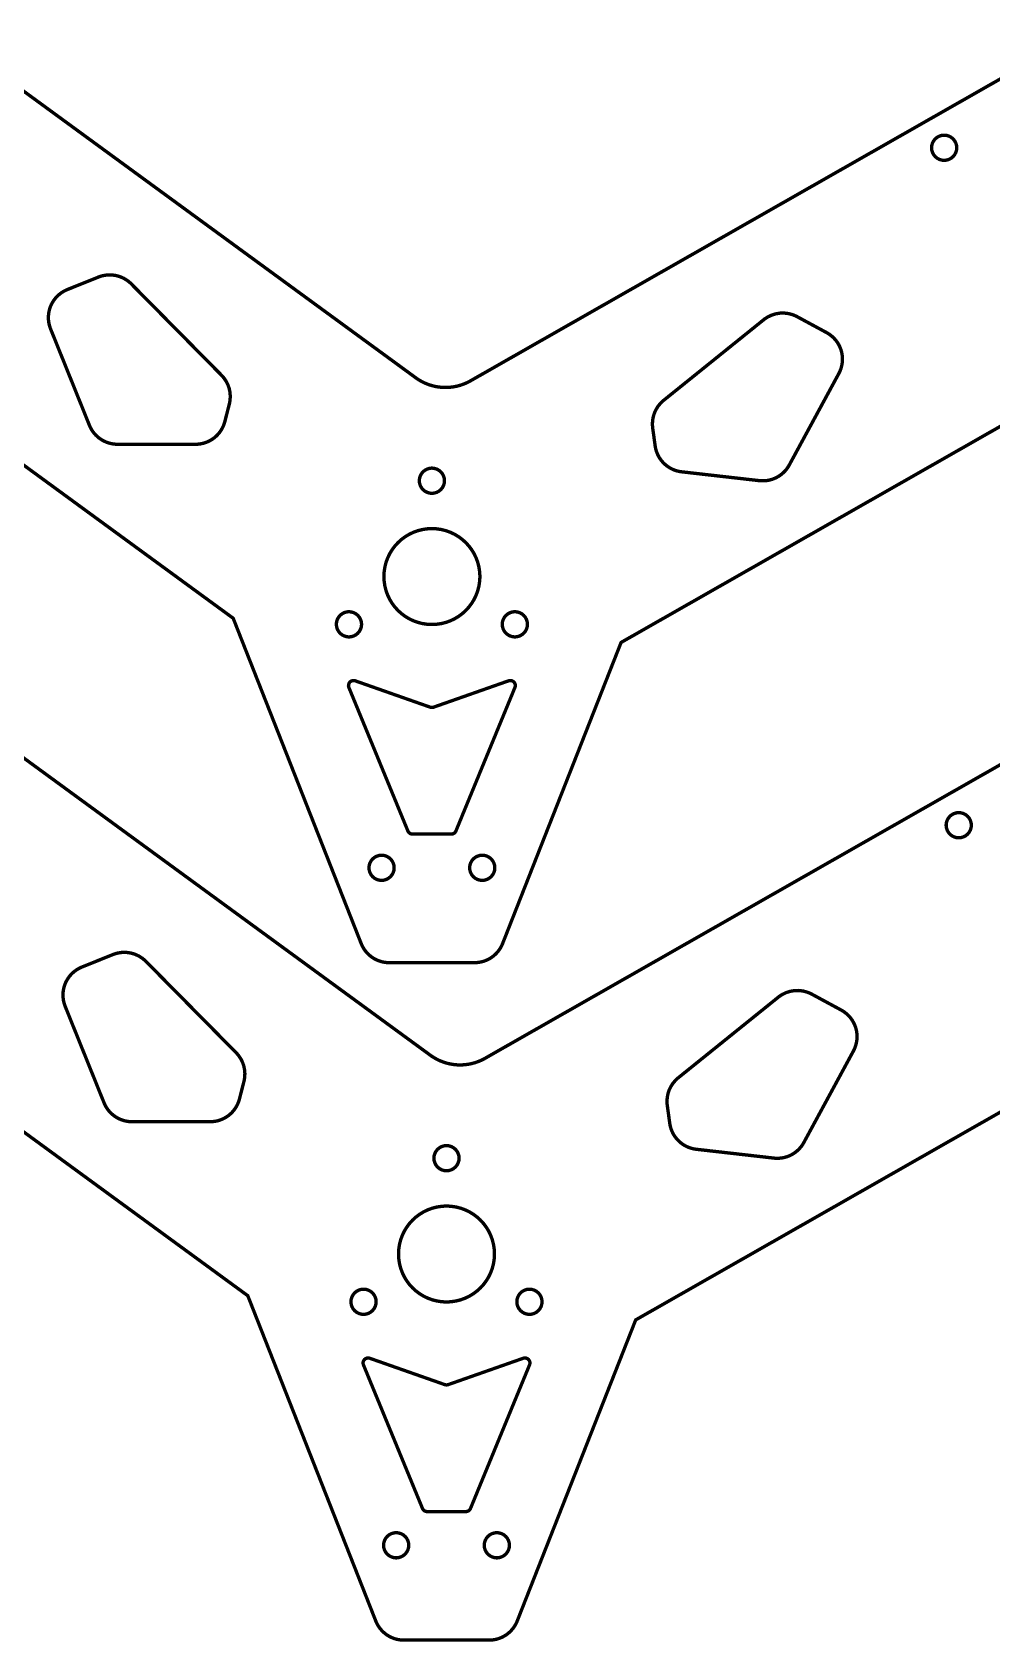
# Model space of a CAD drawing. Extents: x 0 to 533, y 0 to 326.
# Drawn here: x 250.5 to 345.8, y 0 to 160 of the extents above; entities that cross this region are included whole.
import ezdxf

# ---------------------------------------------------------------- set-up
doc = ezdxf.new("R2010")
doc.units = 0
doc.layers.get('0').update_dxf_attribs({"linetype": 'CONTINUOUS'})

msp = doc.modelspace()

# ---------------------------------------------------------------- linework, layer by layer
at = {"color": 0, "const_width": 0.3333}
for points in [[(59.9889, 292.838), (288.561, 125.645), (288.635, 125.591), (288.865, 125.439), (289.181, 125.258), (289.506, 125.101), (289.84, 124.969), (290.181, 124.862), (290.526, 124.779), (290.876, 124.722), (291.231, 124.689), (291.585, 124.681), (291.939, 124.699), (292.293, 124.742), (292.643, 124.81), (292.989, 124.904), (293.331, 125.023), (293.664, 125.167), (293.91, 125.292), (293.99, 125.337), (417.078, 195.521)], [(431.938, 169.46), (308.958, 99.3378), (297.189, 69.4107), (297.168, 69.3572), (297.097, 69.2001), (296.99, 68.9994), (296.869, 68.809), (296.736, 68.6293), (296.59, 68.461), (296.433, 68.3046), (296.265, 68.1604), (296.086, 68.0293), (295.9, 67.9115), (295.704, 67.8078), (295.5, 67.7186), (295.29, 67.6443), (295.074, 67.5857), (294.853, 67.5432), (294.626, 67.5174), (294.454, 67.5085), (294.397, 67.5085), (285.931, 67.5085), (285.872, 67.5085), (285.7, 67.5174), (285.475, 67.5432), (285.253, 67.5857), (285.037, 67.6443), (284.826, 67.7186), (284.624, 67.8078), (284.428, 67.9115), (284.24, 68.0293), (284.063, 68.1604), (283.894, 68.3046), (283.737, 68.461), (283.592, 68.6293), (283.458, 68.809), (283.338, 68.9994), (283.231, 69.2001), (283.16, 69.3572), (283.138, 69.4107), (270.424, 101.743), (42.2772, 268.625)], [(20.291, 255.599), (290.011, 58.3071), (290.085, 58.2529), (290.315, 58.1013), (290.631, 57.9199), (290.956, 57.7631), (291.29, 57.631), (291.631, 57.5236), (291.976, 57.441), (292.326, 57.3835), (292.681, 57.3508), (293.035, 57.3432), (293.389, 57.3608), (293.743, 57.4037), (294.093, 57.4719), (294.439, 57.5654), (294.781, 57.6844), (295.114, 57.829), (295.36, 57.9537), (295.44, 57.9993), (418.528, 128.183)], [(433.388, 102.122), (310.408, 31.9997), (298.639, 2.0725), (298.618, 2.0191), (298.547, 1.8621), (298.44, 1.6614), (298.319, 1.4709), (298.186, 1.2912), (298.04, 1.1229), (297.883, 0.9664), (297.714, 0.8223), (297.536, 0.6911), (297.349, 0.5735), (297.154, 0.4697), (296.95, 0.3805), (296.74, 0.3063), (296.524, 0.2476), (296.303, 0.2051), (296.076, 0.1792), (295.904, 0.1704), (295.847, 0.1704), (287.381, 0.1704), (287.322, 0.1704), (287.15, 0.1792), (286.925, 0.2051), (286.703, 0.2476), (286.487, 0.3063), (286.276, 0.3805), (286.074, 0.4697), (285.878, 0.5735), (285.69, 0.6911), (285.513, 0.8223), (285.344, 0.9664), (285.188, 1.1229), (285.042, 1.2912), (284.908, 1.4709), (284.787, 1.6614), (284.681, 1.8621), (284.61, 2.0191), (284.588, 2.0725), (271.874, 34.4051), (2.5794, 231.385)]]:
    msp.add_lwpolyline(points, dxfattribs=at)
at = {"color": 0}
for points in [[(59.9889, 292.838), (288.561, 125.645), (288.635, 125.591), (288.865, 125.439), (289.181, 125.258), (289.506, 125.101), (289.84, 124.969), (290.181, 124.862), (290.526, 124.779), (290.876, 124.722), (291.231, 124.689), (291.585, 124.681), (291.939, 124.699), (292.293, 124.742), (292.643, 124.81), (292.989, 124.904), (293.331, 125.023), (293.664, 125.167), (293.91, 125.292), (293.99, 125.337), (417.078, 195.521)], [(431.938, 169.46), (308.958, 99.3378), (297.189, 69.4107), (297.168, 69.3572), (297.097, 69.2001), (296.99, 68.9994), (296.869, 68.809), (296.736, 68.6293), (296.59, 68.461), (296.433, 68.3046), (296.265, 68.1604), (296.086, 68.0293), (295.9, 67.9115), (295.704, 67.8078), (295.5, 67.7186), (295.29, 67.6443), (295.074, 67.5857), (294.853, 67.5432), (294.626, 67.5174), (294.454, 67.5085), (294.397, 67.5085), (285.931, 67.5085), (285.872, 67.5085), (285.7, 67.5174), (285.475, 67.5432), (285.253, 67.5857), (285.037, 67.6443), (284.826, 67.7186), (284.624, 67.8078), (284.428, 67.9115), (284.24, 68.0293), (284.063, 68.1604), (283.894, 68.3046), (283.737, 68.461), (283.592, 68.6293), (283.458, 68.809), (283.338, 68.9994), (283.231, 69.2001), (283.16, 69.3572), (283.138, 69.4107), (270.424, 101.743), (42.2772, 268.625)], [(20.291, 255.599), (290.011, 58.3071), (290.085, 58.2529), (290.315, 58.1013), (290.631, 57.9199), (290.956, 57.7631), (291.29, 57.631), (291.631, 57.5236), (291.976, 57.441), (292.326, 57.3835), (292.681, 57.3508), (293.035, 57.3432), (293.389, 57.3608), (293.743, 57.4037), (294.093, 57.4719), (294.439, 57.5654), (294.781, 57.6844), (295.114, 57.829), (295.36, 57.9537), (295.44, 57.9993), (418.528, 128.183)], [(433.388, 102.122), (310.408, 31.9997), (298.639, 2.0725), (298.618, 2.0191), (298.547, 1.8621), (298.44, 1.6614), (298.319, 1.4709), (298.186, 1.2912), (298.04, 1.1229), (297.883, 0.9664), (297.714, 0.8223), (297.536, 0.6911), (297.349, 0.5735), (297.154, 0.4697), (296.95, 0.3805), (296.74, 0.3063), (296.524, 0.2476), (296.303, 0.2051), (296.076, 0.1792), (295.904, 0.1704), (295.847, 0.1704), (287.381, 0.1704), (287.322, 0.1704), (287.15, 0.1792), (286.925, 0.2051), (286.703, 0.2476), (286.487, 0.3063), (286.276, 0.3805), (286.074, 0.4697), (285.878, 0.5735), (285.69, 0.6911), (285.513, 0.8223), (285.344, 0.9664), (285.188, 1.1229), (285.042, 1.2912), (284.908, 1.4709), (284.787, 1.6614), (284.681, 1.8621), (284.61, 2.0191), (284.588, 2.0725), (271.874, 34.4051), (2.5794, 231.385)]]:
    msp.add_lwpolyline(points, dxfattribs=at)
at = {"color": 0, "const_width": 0.3333}
for points in [[(341.049, 147.26), (340.986, 147.26), (340.797, 147.285), (340.563, 147.358), (340.35, 147.474), (340.165, 147.626), (340.013, 147.811), (339.897, 148.024), (339.825, 148.258), (339.799, 148.447), (339.799, 148.51), (339.799, 148.572), (339.825, 148.761), (339.897, 148.996), (340.013, 149.208), (340.165, 149.393), (340.35, 149.546), (340.563, 149.661), (340.797, 149.735), (340.986, 149.76), (341.049, 149.76), (341.112, 149.76), (341.301, 149.735), (341.536, 149.661), (341.749, 149.546), (341.933, 149.393), (342.086, 149.208), (342.201, 148.996), (342.274, 148.761), (342.299, 148.572), (342.299, 148.51), (342.299, 148.447), (342.274, 148.258), (342.201, 148.024), (342.086, 147.811), (341.933, 147.626), (341.749, 147.474), (341.536, 147.358), (341.301, 147.285), (341.112, 147.26), (341.049, 147.26)], [(270.042, 123.042), (270.067, 123.137), (270.114, 123.427), (270.135, 123.813), (270.107, 124.195), (270.031, 124.569), (269.908, 124.931), (269.739, 125.275), (269.526, 125.597), (269.339, 125.823), (269.271, 125.893), (260.297, 134.983), (260.218, 135.063), (259.958, 135.278), (259.588, 135.516), (259.189, 135.694), (258.771, 135.813), (258.34, 135.87), (257.904, 135.865), (257.468, 135.795), (257.144, 135.7), (257.042, 135.658), (253.946, 134.412), (253.876, 134.384), (253.676, 134.288), (253.422, 134.138), (253.185, 133.966), (252.965, 133.771), (252.767, 133.556), (252.59, 133.323), (252.436, 133.071), (252.335, 132.873), (252.306, 132.804), (252.276, 132.736), (252.203, 132.526), (252.129, 132.241), (252.083, 131.951), (252.067, 131.659), (252.078, 131.366), (252.118, 131.076), (252.186, 130.789), (252.256, 130.577), (252.283, 130.508), (256.146, 120.917), (256.167, 120.864), (256.239, 120.709), (256.347, 120.51), (256.468, 120.322), (256.601, 120.144), (256.747, 119.978), (256.904, 119.823), (257.072, 119.681), (257.25, 119.552), (257.436, 119.435), (257.631, 119.333), (257.833, 119.245), (258.042, 119.172), (258.257, 119.114), (258.476, 119.072), (258.701, 119.046), (258.872, 119.038), (258.929, 119.038), (266.689, 119.038), (266.753, 119.038), (266.943, 119.048), (267.193, 119.08), (267.438, 119.132), (267.674, 119.204), (267.901, 119.294), (268.121, 119.402), (268.331, 119.527), (268.529, 119.668), (268.715, 119.825), (268.888, 119.997), (269.047, 120.183), (269.19, 120.382), (269.318, 120.593), (269.429, 120.817), (269.522, 121.051), (269.579, 121.233), (269.596, 121.295), (270.042, 123.042)], [(330.585, 126.067), (330.621, 126.132), (330.714, 126.335), (330.814, 126.612), (330.886, 126.896), (330.931, 127.186), (330.947, 127.478), (330.935, 127.771), (330.893, 128.063), (330.843, 128.28), (330.822, 128.351), (330.801, 128.422), (330.724, 128.631), (330.599, 128.898), (330.449, 129.15), (330.276, 129.386), (330.081, 129.604), (329.864, 129.803), (329.629, 129.98), (329.44, 130.098), (329.375, 130.134), (326.44, 131.722), (326.342, 131.776), (326.031, 131.906), (325.607, 132.025), (325.174, 132.08), (324.739, 132.072), (324.31, 132.001), (323.894, 131.868), (323.497, 131.674), (323.215, 131.49), (323.129, 131.419), (313.185, 123.402), (313.108, 123.341), (312.897, 123.137), (312.649, 122.841), (312.443, 122.518), (312.279, 122.173), (312.161, 121.81), (312.09, 121.433), (312.068, 121.047), (312.083, 120.754), (312.096, 120.657), (312.342, 118.87), (312.351, 118.807), (312.388, 118.619), (312.453, 118.376), (312.537, 118.142), (312.64, 117.917), (312.761, 117.703), (312.899, 117.501), (313.051, 117.311), (313.218, 117.133), (313.399, 116.971), (313.593, 116.823), (313.799, 116.69), (314.015, 116.575), (314.242, 116.477), (314.478, 116.398), (314.724, 116.338), (314.911, 116.306), (314.975, 116.299), (322.685, 115.421), (322.742, 115.415), (322.912, 115.404), (323.139, 115.404), (323.361, 115.421), (323.582, 115.454), (323.797, 115.503), (324.008, 115.568), (324.213, 115.648), (324.411, 115.742), (324.603, 115.851), (324.785, 115.973), (324.958, 116.109), (325.122, 116.258), (325.275, 116.419), (325.417, 116.593), (325.546, 116.778), (325.636, 116.924), (325.662, 116.974), (330.585, 126.067)], [(290.164, 114.163), (290.101, 114.163), (289.911, 114.188), (289.678, 114.261), (289.465, 114.376), (289.279, 114.529), (289.128, 114.714), (289.013, 114.926), (288.939, 115.161), (288.914, 115.35), (288.914, 115.413), (288.914, 115.476), (288.939, 115.665), (289.013, 115.899), (289.128, 116.112), (289.279, 116.297), (289.465, 116.449), (289.678, 116.565), (289.911, 116.637), (290.101, 116.663), (290.164, 116.663), (290.226, 116.663), (290.415, 116.637), (290.65, 116.565), (290.862, 116.449), (291.047, 116.297), (291.2, 116.112), (291.315, 115.899), (291.389, 115.665), (291.414, 115.476), (291.414, 115.413), (291.414, 115.35), (291.389, 115.161), (291.315, 114.926), (291.2, 114.714), (291.047, 114.529), (290.862, 114.376), (290.65, 114.261), (290.415, 114.188), (290.226, 114.163), (290.164, 114.163)], [(290.164, 101.124), (290.042, 101.124), (289.676, 101.148), (289.203, 101.22), (288.747, 101.338), (288.308, 101.498), (287.893, 101.699), (287.5, 101.937), (287.133, 102.212), (286.794, 102.519), (286.487, 102.858), (286.213, 103.224), (285.974, 103.617), (285.774, 104.034), (285.612, 104.472), (285.496, 104.928), (285.424, 105.401), (285.399, 105.767), (285.399, 105.889), (285.399, 106.01), (285.424, 106.376), (285.496, 106.849), (285.612, 107.306), (285.774, 107.743), (285.974, 108.16), (286.213, 108.553), (286.487, 108.92), (286.794, 109.258), (287.133, 109.566), (287.5, 109.84), (287.893, 110.078), (288.308, 110.279), (288.747, 110.439), (289.203, 110.557), (289.676, 110.629), (290.042, 110.654), (290.164, 110.654), (290.286, 110.654), (290.651, 110.629), (291.124, 110.557), (291.581, 110.439), (292.018, 110.279), (292.435, 110.078), (292.828, 109.84), (293.194, 109.566), (293.533, 109.258), (293.84, 108.92), (294.115, 108.553), (294.354, 108.16), (294.554, 107.743), (294.714, 107.306), (294.832, 106.849), (294.904, 106.376), (294.929, 106.01), (294.929, 105.889), (294.929, 105.767), (294.904, 105.401), (294.832, 104.928), (294.714, 104.472), (294.554, 104.034), (294.354, 103.617), (294.115, 103.224), (293.84, 102.858), (293.533, 102.519), (293.194, 102.212), (292.828, 101.937), (292.435, 101.699), (292.018, 101.498), (291.581, 101.338), (291.124, 101.22), (290.651, 101.148), (290.286, 101.124), (290.164, 101.124)], [(281.924, 99.8907), (281.861, 99.8907), (281.672, 99.9161), (281.438, 99.9889), (281.225, 100.104), (281.04, 100.257), (280.888, 100.442), (280.772, 100.654), (280.699, 100.889), (280.674, 101.078), (280.674, 101.141), (280.674, 101.204), (280.699, 101.393), (280.772, 101.627), (280.888, 101.84), (281.04, 102.025), (281.225, 102.177), (281.438, 102.293), (281.672, 102.365), (281.861, 102.391), (281.924, 102.391), (281.986, 102.391), (282.175, 102.365), (282.41, 102.293), (282.622, 102.177), (282.807, 102.025), (282.96, 101.84), (283.075, 101.627), (283.149, 101.393), (283.174, 101.204), (283.174, 101.141), (283.174, 101.078), (283.149, 100.889), (283.075, 100.654), (282.96, 100.442), (282.807, 100.257), (282.622, 100.104), (282.41, 99.9889), (282.175, 99.9161), (281.986, 99.8907), (281.924, 99.8907)], [(298.404, 99.8907), (298.34, 99.8907), (298.151, 99.9161), (297.917, 99.9889), (297.706, 100.104), (297.519, 100.257), (297.367, 100.442), (297.251, 100.654), (297.179, 100.889), (297.154, 101.078), (297.154, 101.141), (297.154, 101.204), (297.179, 101.393), (297.251, 101.627), (297.367, 101.84), (297.519, 102.025), (297.706, 102.177), (297.917, 102.293), (298.151, 102.365), (298.34, 102.391), (298.404, 102.391), (298.467, 102.391), (298.656, 102.365), (298.89, 102.293), (299.103, 102.177), (299.287, 102.025), (299.44, 101.84), (299.556, 101.627), (299.628, 101.393), (299.654, 101.204), (299.654, 101.141), (299.654, 101.078), (299.628, 100.889), (299.556, 100.654), (299.44, 100.442), (299.287, 100.257), (299.103, 100.104), (298.89, 99.9889), (298.656, 99.9161), (298.467, 99.8907), (298.404, 99.8907)], [(298.412, 94.8633), (298.426, 94.8965), (298.447, 95.0038), (298.442, 95.1453), (298.396, 95.2796), (298.338, 95.3718), (298.313, 95.3978), (298.287, 95.4237), (298.199, 95.4871), (298.068, 95.5396), (297.926, 95.5529), (297.818, 95.5371), (297.785, 95.5251), (290.329, 92.9037), (290.303, 92.8943), (290.164, 92.8754), (290.025, 92.8943), (289.997, 92.9037), (282.543, 95.5251), (282.51, 95.5371), (282.401, 95.5529), (282.26, 95.5396), (282.128, 95.4871), (282.039, 95.4236), (282.015, 95.3978), (281.99, 95.3718), (281.932, 95.2796), (281.886, 95.1453), (281.879, 95.0038), (281.901, 94.8965), (281.915, 94.8633), (287.781, 80.5943), (287.794, 80.5604), (287.856, 80.4668), (287.964, 80.369), (288.096, 80.3065), (288.206, 80.2844), (288.242, 80.2844), (292.085, 80.2844), (292.122, 80.2844), (292.232, 80.3065), (292.364, 80.369), (292.471, 80.4668), (292.533, 80.5604), (292.547, 80.5943), (298.412, 94.8633)], [(342.499, 79.9217), (342.436, 79.9217), (342.247, 79.9471), (342.013, 80.0199), (341.8, 80.1351), (341.615, 80.2878), (341.463, 80.4728), (341.347, 80.685), (341.275, 80.9197), (341.249, 81.1086), (341.249, 81.1717), (341.249, 81.2346), (341.275, 81.4236), (341.347, 81.6582), (341.463, 81.8706), (341.615, 82.0556), (341.8, 82.2082), (342.013, 82.3235), (342.247, 82.3962), (342.436, 82.4217), (342.499, 82.4217), (342.563, 82.4217), (342.751, 82.3962), (342.986, 82.3235), (343.199, 82.2082), (343.383, 82.0556), (343.536, 81.8706), (343.651, 81.6582), (343.724, 81.4236), (343.749, 81.2346), (343.749, 81.1717), (343.749, 81.1086), (343.724, 80.9197), (343.651, 80.685), (343.536, 80.4728), (343.383, 80.2878), (343.199, 80.1351), (342.986, 80.0199), (342.751, 79.9471), (342.563, 79.9217), (342.499, 79.9217)], [(285.164, 75.6885), (285.101, 75.6885), (284.911, 75.714), (284.678, 75.7868), (284.465, 75.9021), (284.279, 76.0547), (284.128, 76.2397), (284.013, 76.4521), (283.939, 76.6867), (283.914, 76.8757), (283.914, 76.9386), (283.914, 77.0015), (283.939, 77.1906), (284.013, 77.4251), (284.128, 77.6375), (284.279, 77.8225), (284.465, 77.9751), (284.678, 78.0904), (284.911, 78.1632), (285.101, 78.1886), (285.164, 78.1886), (285.226, 78.1886), (285.415, 78.1632), (285.65, 78.0904), (285.862, 77.9751), (286.047, 77.8225), (286.2, 77.6375), (286.315, 77.4251), (286.389, 77.1906), (286.414, 77.0015), (286.414, 76.9386), (286.414, 76.8757), (286.389, 76.6867), (286.315, 76.4521), (286.2, 76.2397), (286.047, 76.0547), (285.862, 75.9021), (285.65, 75.7868), (285.415, 75.714), (285.226, 75.6885), (285.164, 75.6885)], [(295.164, 75.6885), (295.101, 75.6885), (294.911, 75.714), (294.678, 75.7868), (294.465, 75.9021), (294.279, 76.0547), (294.128, 76.2397), (294.013, 76.4521), (293.939, 76.6867), (293.914, 76.8757), (293.914, 76.9386), (293.914, 77.0015), (293.939, 77.1906), (294.013, 77.4251), (294.128, 77.6375), (294.279, 77.8225), (294.465, 77.9751), (294.678, 78.0904), (294.911, 78.1632), (295.101, 78.1886), (295.164, 78.1886), (295.226, 78.1886), (295.415, 78.1632), (295.65, 78.0904), (295.862, 77.9751), (296.047, 77.8225), (296.2, 77.6375), (296.315, 77.4251), (296.389, 77.1906), (296.414, 77.0015), (296.414, 76.9386), (296.414, 76.8757), (296.389, 76.6867), (296.315, 76.4521), (296.2, 76.2397), (296.047, 76.0547), (295.862, 75.9021), (295.65, 75.7868), (295.415, 75.714), (295.226, 75.6885), (295.164, 75.6885)], [(271.492, 55.7042), (271.517, 55.7988), (271.564, 56.0887), (271.585, 56.4744), (271.557, 56.8567), (271.481, 57.2308), (271.358, 57.5924), (271.189, 57.9365), (270.976, 58.2589), (270.789, 58.4851), (270.721, 58.5546), (261.747, 67.6451), (261.668, 67.7247), (261.408, 67.9399), (261.037, 68.1774), (260.639, 68.3562), (260.221, 68.475), (259.79, 68.5322), (259.354, 68.5265), (258.918, 68.4564), (258.594, 68.3621), (258.492, 68.3204), (255.396, 67.0738), (255.326, 67.0461), (255.126, 66.9494), (254.872, 66.8001), (254.635, 66.6275), (254.415, 66.4331), (254.217, 66.2182), (254.04, 65.9844), (253.886, 65.7333), (253.785, 65.5344), (253.756, 65.4662), (253.726, 65.3981), (253.653, 65.1878), (253.579, 64.9025), (253.533, 64.6128), (253.517, 64.3206), (253.528, 64.0281), (253.568, 63.7375), (253.636, 63.4508), (253.706, 63.239), (253.733, 63.1703), (257.596, 53.5789), (257.617, 53.526), (257.689, 53.3706), (257.796, 53.1721), (257.918, 52.9838), (258.051, 52.8061), (258.197, 52.6397), (258.354, 52.4851), (258.522, 52.3429), (258.7, 52.2133), (258.886, 52.0971), (259.081, 51.9947), (259.283, 51.9067), (259.492, 51.8335), (259.707, 51.7757), (259.926, 51.7336), (260.151, 51.7082), (260.322, 51.6994), (260.379, 51.6994), (268.139, 51.6994), (268.203, 51.6994), (268.393, 51.7103), (268.643, 51.7421), (268.888, 51.794), (269.124, 51.8654), (269.351, 51.9556), (269.571, 52.0635), (269.781, 52.1886), (269.979, 52.3301), (270.165, 52.4871), (270.338, 52.6589), (270.497, 52.8447), (270.64, 53.0437), (270.768, 53.2553), (270.879, 53.4785), (270.972, 53.7125), (271.029, 53.895), (271.046, 53.9567), (271.492, 55.7042)], [(332.035, 58.729), (332.071, 58.7943), (332.162, 58.9968), (332.264, 59.2739), (332.336, 59.5581), (332.381, 59.8474), (332.397, 60.1396), (332.383, 60.4328), (332.343, 60.7246), (332.293, 60.9419), (332.272, 61.0129), (332.251, 61.084), (332.174, 61.2929), (332.049, 61.5599), (331.899, 61.8122), (331.725, 62.0482), (331.531, 62.2661), (331.314, 62.4644), (331.079, 62.6414), (330.89, 62.7601), (330.825, 62.7954), (327.89, 64.3842), (327.792, 64.4374), (327.481, 64.5676), (327.056, 64.6865), (326.624, 64.7417), (326.189, 64.7335), (325.76, 64.6626), (325.344, 64.53), (324.947, 64.336), (324.665, 64.1515), (324.579, 64.0814), (314.635, 56.0638), (314.558, 56.0025), (314.347, 55.7989), (314.099, 55.5028), (313.893, 55.1799), (313.729, 54.8346), (313.611, 54.4714), (313.54, 54.0947), (313.518, 53.7092), (313.533, 53.4156), (313.546, 53.3189), (313.792, 51.5321), (313.801, 51.469), (313.838, 51.2813), (313.903, 51.0382), (313.987, 50.8039), (314.09, 50.5793), (314.211, 50.3653), (314.349, 50.1626), (314.501, 49.9724), (314.668, 49.7954), (314.849, 49.6324), (315.043, 49.4844), (315.249, 49.3524), (315.465, 49.2369), (315.692, 49.1392), (315.928, 49.06), (316.172, 49.0003), (316.361, 48.9679), (316.425, 48.9607), (324.135, 48.0833), (324.192, 48.0769), (324.362, 48.0661), (324.589, 48.0661), (324.811, 48.0829), (325.032, 48.1161), (325.247, 48.1653), (325.458, 48.2299), (325.662, 48.3096), (325.861, 48.404), (326.053, 48.5126), (326.235, 48.6351), (326.408, 48.7708), (326.572, 48.9197), (326.725, 49.081), (326.867, 49.2544), (326.996, 49.4396), (327.086, 49.5858), (327.112, 49.636), (332.035, 58.729)], [(291.614, 46.8247), (291.55, 46.8247), (291.361, 46.8501), (291.126, 46.9229), (290.915, 47.0382), (290.729, 47.1908), (290.578, 47.3758), (290.463, 47.5882), (290.389, 47.8228), (290.364, 48.0117), (290.364, 48.0747), (290.364, 48.1376), (290.389, 48.3267), (290.463, 48.5612), (290.578, 48.7736), (290.729, 48.9586), (290.915, 49.1113), (291.126, 49.2264), (291.361, 49.2993), (291.55, 49.3247), (291.614, 49.3247), (291.676, 49.3247), (291.865, 49.2993), (292.1, 49.2264), (292.313, 49.1113), (292.497, 48.9586), (292.65, 48.7736), (292.765, 48.5612), (292.839, 48.3267), (292.864, 48.1376), (292.864, 48.0747), (292.864, 48.0117), (292.839, 47.8228), (292.765, 47.5882), (292.65, 47.3758), (292.497, 47.1908), (292.313, 47.0382), (292.1, 46.9229), (291.865, 46.8501), (291.676, 46.8247), (291.614, 46.8247)], [(291.614, 33.7854), (291.492, 33.7854), (291.126, 33.8101), (290.653, 33.8824), (290.197, 33.9997), (289.758, 34.16), (289.342, 34.3606), (288.95, 34.5993), (288.582, 34.8736), (288.244, 35.1811), (287.936, 35.5196), (287.662, 35.8864), (287.424, 36.2792), (287.224, 36.6957), (287.063, 37.1335), (286.946, 37.5901), (286.874, 38.0633), (286.849, 38.4288), (286.849, 38.5504), (286.849, 38.6724), (286.874, 39.0376), (286.946, 39.5108), (287.063, 39.9675), (287.224, 40.4053), (287.424, 40.8218), (287.662, 41.2147), (287.936, 41.5815), (288.244, 41.9199), (288.582, 42.2275), (288.95, 42.5018), (289.342, 42.7404), (289.758, 42.9411), (290.197, 43.1013), (290.653, 43.2188), (291.126, 43.291), (291.492, 43.3154), (291.614, 43.3154), (291.735, 43.3154), (292.101, 43.291), (292.574, 43.2188), (293.031, 43.1013), (293.468, 42.9411), (293.885, 42.7404), (294.278, 42.5018), (294.644, 42.2275), (294.983, 41.9199), (295.29, 41.5815), (295.565, 41.2147), (295.804, 40.8218), (296.004, 40.4053), (296.164, 39.9675), (296.282, 39.5108), (296.354, 39.0376), (296.379, 38.6724), (296.379, 38.5504), (296.379, 38.4288), (296.354, 38.0633), (296.282, 37.5901), (296.164, 37.1335), (296.004, 36.6957), (295.804, 36.2792), (295.565, 35.8864), (295.29, 35.5196), (294.983, 35.1811), (294.644, 34.8736), (294.278, 34.5993), (293.885, 34.3606), (293.468, 34.16), (293.031, 33.9997), (292.574, 33.8824), (292.101, 33.8101), (291.735, 33.7854), (291.614, 33.7854)], [(283.374, 32.5526), (283.311, 32.5526), (283.122, 32.5781), (282.888, 32.6508), (282.675, 32.7661), (282.49, 32.9187), (282.338, 33.1036), (282.222, 33.316), (282.149, 33.5507), (282.124, 33.7396), (282.124, 33.8026), (282.124, 33.8656), (282.149, 34.0546), (282.222, 34.2892), (282.338, 34.5015), (282.49, 34.6865), (282.675, 34.8392), (282.888, 34.9543), (283.122, 35.0272), (283.311, 35.0526), (283.374, 35.0526), (283.436, 35.0526), (283.625, 35.0272), (283.86, 34.9543), (284.072, 34.8392), (284.257, 34.6865), (284.41, 34.5015), (284.525, 34.2892), (284.599, 34.0546), (284.624, 33.8656), (284.624, 33.8026), (284.624, 33.7396), (284.599, 33.5507), (284.525, 33.316), (284.41, 33.1036), (284.257, 32.9187), (284.072, 32.7661), (283.86, 32.6508), (283.625, 32.5781), (283.436, 32.5526), (283.374, 32.5526)], [(299.854, 32.5526), (299.79, 32.5526), (299.601, 32.5781), (299.367, 32.6508), (299.154, 32.7661), (298.969, 32.9187), (298.817, 33.1036), (298.701, 33.316), (298.629, 33.5507), (298.604, 33.7396), (298.604, 33.8026), (298.604, 33.8656), (298.629, 34.0546), (298.701, 34.2892), (298.817, 34.5015), (298.969, 34.6865), (299.154, 34.8392), (299.367, 34.9543), (299.601, 35.0272), (299.79, 35.0526), (299.854, 35.0526), (299.917, 35.0526), (300.106, 35.0272), (300.34, 34.9543), (300.553, 34.8392), (300.737, 34.6865), (300.89, 34.5015), (301.006, 34.2892), (301.078, 34.0546), (301.104, 33.8656), (301.104, 33.8026), (301.104, 33.7396), (301.078, 33.5507), (301.006, 33.316), (300.89, 33.1036), (300.737, 32.9187), (300.553, 32.7661), (300.34, 32.6508), (300.106, 32.5781), (299.917, 32.5526), (299.854, 32.5526)], [(299.862, 27.5253), (299.876, 27.5583), (299.897, 27.6656), (299.892, 27.8072), (299.846, 27.9415), (299.787, 28.0338), (299.763, 28.0596), (299.737, 28.0856), (299.649, 28.149), (299.517, 28.2014), (299.376, 28.2147), (299.268, 28.1989), (299.235, 28.1869), (291.779, 25.5656), (291.753, 25.5561), (291.614, 25.5372), (291.475, 25.5561), (291.447, 25.5656), (283.993, 28.1869), (283.96, 28.1989), (283.851, 28.2147), (283.71, 28.2014), (283.578, 28.149), (283.489, 28.0856), (283.465, 28.0596), (283.44, 28.0338), (283.381, 27.9415), (283.336, 27.8072), (283.329, 27.6656), (283.351, 27.5583), (283.365, 27.5253), (289.229, 13.2562), (289.243, 13.2223), (289.306, 13.1288), (289.414, 13.031), (289.546, 12.9684), (289.656, 12.9463), (289.692, 12.9463), (293.535, 12.9463), (293.572, 12.9463), (293.682, 12.9684), (293.814, 13.031), (293.921, 13.1288), (293.983, 13.2223), (293.997, 13.2562), (299.862, 27.5253)], [(286.614, 8.3504), (286.55, 8.3504), (286.361, 8.3759), (286.126, 8.4487), (285.915, 8.5639), (285.729, 8.7166), (285.578, 8.9015), (285.463, 9.1139), (285.389, 9.3485), (285.364, 9.5375), (285.364, 9.6004), (285.364, 9.6634), (285.389, 9.8524), (285.463, 10.087), (285.578, 10.2994), (285.729, 10.4843), (285.915, 10.637), (286.126, 10.7522), (286.361, 10.825), (286.55, 10.8504), (286.614, 10.8504), (286.676, 10.8504), (286.865, 10.825), (287.1, 10.7522), (287.313, 10.637), (287.497, 10.4843), (287.65, 10.2994), (287.765, 10.087), (287.839, 9.8524), (287.864, 9.6634), (287.864, 9.6004), (287.864, 9.5375), (287.839, 9.3485), (287.765, 9.1139), (287.65, 8.9015), (287.497, 8.7166), (287.313, 8.5639), (287.1, 8.4487), (286.865, 8.3759), (286.676, 8.3504), (286.614, 8.3504)], [(296.614, 8.3504), (296.55, 8.3504), (296.361, 8.3759), (296.126, 8.4487), (295.915, 8.5639), (295.729, 8.7166), (295.578, 8.9015), (295.463, 9.1139), (295.389, 9.3485), (295.364, 9.5375), (295.364, 9.6004), (295.364, 9.6634), (295.389, 9.8524), (295.463, 10.087), (295.578, 10.2994), (295.729, 10.4843), (295.915, 10.637), (296.126, 10.7522), (296.361, 10.825), (296.55, 10.8504), (296.614, 10.8504), (296.676, 10.8504), (296.865, 10.825), (297.1, 10.7522), (297.313, 10.637), (297.497, 10.4843), (297.65, 10.2994), (297.765, 10.087), (297.839, 9.8524), (297.864, 9.6634), (297.864, 9.6004), (297.864, 9.5375), (297.839, 9.3485), (297.765, 9.1139), (297.65, 8.9015), (297.497, 8.7166), (297.313, 8.5639), (297.1, 8.4487), (296.865, 8.3759), (296.676, 8.3504), (296.614, 8.3504)]]:
    msp.add_lwpolyline(points, close=True, dxfattribs=at)
at = {"color": 0}
for points in [[(341.049, 147.26), (340.986, 147.26), (340.797, 147.285), (340.563, 147.358), (340.35, 147.474), (340.165, 147.626), (340.013, 147.811), (339.897, 148.024), (339.825, 148.258), (339.799, 148.447), (339.799, 148.51), (339.799, 148.572), (339.825, 148.761), (339.897, 148.996), (340.013, 149.208), (340.165, 149.393), (340.35, 149.546), (340.563, 149.661), (340.797, 149.735), (340.986, 149.76), (341.049, 149.76), (341.112, 149.76), (341.301, 149.735), (341.536, 149.661), (341.749, 149.546), (341.933, 149.393), (342.086, 149.208), (342.201, 148.996), (342.274, 148.761), (342.299, 148.572), (342.299, 148.51), (342.299, 148.447), (342.274, 148.258), (342.201, 148.024), (342.086, 147.811), (341.933, 147.626), (341.749, 147.474), (341.536, 147.358), (341.301, 147.285), (341.112, 147.26), (341.049, 147.26)], [(270.042, 123.042), (270.067, 123.137), (270.114, 123.427), (270.135, 123.813), (270.107, 124.195), (270.031, 124.569), (269.908, 124.931), (269.739, 125.275), (269.526, 125.597), (269.339, 125.823), (269.271, 125.893), (260.297, 134.983), (260.218, 135.063), (259.958, 135.278), (259.588, 135.516), (259.189, 135.694), (258.771, 135.813), (258.34, 135.87), (257.904, 135.865), (257.468, 135.795), (257.144, 135.7), (257.042, 135.658), (253.946, 134.412), (253.876, 134.384), (253.676, 134.288), (253.422, 134.138), (253.185, 133.966), (252.965, 133.771), (252.767, 133.556), (252.59, 133.323), (252.436, 133.071), (252.335, 132.873), (252.306, 132.804), (252.276, 132.736), (252.203, 132.526), (252.129, 132.241), (252.083, 131.951), (252.067, 131.659), (252.078, 131.366), (252.118, 131.076), (252.186, 130.789), (252.256, 130.577), (252.283, 130.508), (256.146, 120.917), (256.167, 120.864), (256.239, 120.709), (256.347, 120.51), (256.468, 120.322), (256.601, 120.144), (256.747, 119.978), (256.904, 119.823), (257.072, 119.681), (257.25, 119.552), (257.436, 119.435), (257.631, 119.333), (257.833, 119.245), (258.042, 119.172), (258.257, 119.114), (258.476, 119.072), (258.701, 119.046), (258.872, 119.038), (258.929, 119.038), (266.689, 119.038), (266.753, 119.038), (266.943, 119.048), (267.193, 119.08), (267.438, 119.132), (267.674, 119.204), (267.901, 119.294), (268.121, 119.402), (268.331, 119.527), (268.529, 119.668), (268.715, 119.825), (268.888, 119.997), (269.047, 120.183), (269.19, 120.382), (269.318, 120.593), (269.429, 120.817), (269.522, 121.051), (269.579, 121.233), (269.596, 121.295), (270.042, 123.042)], [(330.585, 126.067), (330.621, 126.132), (330.714, 126.335), (330.814, 126.612), (330.886, 126.896), (330.931, 127.186), (330.947, 127.478), (330.935, 127.771), (330.893, 128.063), (330.843, 128.28), (330.822, 128.351), (330.801, 128.422), (330.724, 128.631), (330.599, 128.898), (330.449, 129.15), (330.276, 129.386), (330.081, 129.604), (329.864, 129.803), (329.629, 129.98), (329.44, 130.098), (329.375, 130.134), (326.44, 131.722), (326.342, 131.776), (326.031, 131.906), (325.607, 132.025), (325.174, 132.08), (324.739, 132.072), (324.31, 132.001), (323.894, 131.868), (323.497, 131.674), (323.215, 131.49), (323.129, 131.419), (313.185, 123.402), (313.108, 123.341), (312.897, 123.137), (312.649, 122.841), (312.443, 122.518), (312.279, 122.173), (312.161, 121.81), (312.09, 121.433), (312.068, 121.047), (312.083, 120.754), (312.096, 120.657), (312.342, 118.87), (312.351, 118.807), (312.388, 118.619), (312.453, 118.376), (312.537, 118.142), (312.64, 117.917), (312.761, 117.703), (312.899, 117.501), (313.051, 117.311), (313.218, 117.133), (313.399, 116.971), (313.593, 116.823), (313.799, 116.69), (314.015, 116.575), (314.242, 116.477), (314.478, 116.398), (314.724, 116.338), (314.911, 116.306), (314.975, 116.299), (322.685, 115.421), (322.742, 115.415), (322.912, 115.404), (323.139, 115.404), (323.361, 115.421), (323.582, 115.454), (323.797, 115.503), (324.008, 115.568), (324.213, 115.648), (324.411, 115.742), (324.603, 115.851), (324.785, 115.973), (324.958, 116.109), (325.122, 116.258), (325.275, 116.419), (325.417, 116.593), (325.546, 116.778), (325.636, 116.924), (325.662, 116.974), (330.585, 126.067)], [(290.164, 114.163), (290.101, 114.163), (289.911, 114.188), (289.678, 114.261), (289.465, 114.376), (289.279, 114.529), (289.128, 114.714), (289.013, 114.926), (288.939, 115.161), (288.914, 115.35), (288.914, 115.413), (288.914, 115.476), (288.939, 115.665), (289.013, 115.899), (289.128, 116.112), (289.279, 116.297), (289.465, 116.449), (289.678, 116.565), (289.911, 116.637), (290.101, 116.663), (290.164, 116.663), (290.226, 116.663), (290.415, 116.637), (290.65, 116.565), (290.862, 116.449), (291.047, 116.297), (291.2, 116.112), (291.315, 115.899), (291.389, 115.665), (291.414, 115.476), (291.414, 115.413), (291.414, 115.35), (291.389, 115.161), (291.315, 114.926), (291.2, 114.714), (291.047, 114.529), (290.862, 114.376), (290.65, 114.261), (290.415, 114.188), (290.226, 114.163), (290.164, 114.163)], [(290.164, 101.124), (290.042, 101.124), (289.676, 101.148), (289.203, 101.22), (288.747, 101.338), (288.308, 101.498), (287.893, 101.699), (287.5, 101.937), (287.133, 102.212), (286.794, 102.519), (286.487, 102.858), (286.213, 103.224), (285.974, 103.617), (285.774, 104.034), (285.612, 104.472), (285.496, 104.928), (285.424, 105.401), (285.399, 105.767), (285.399, 105.889), (285.399, 106.01), (285.424, 106.376), (285.496, 106.849), (285.612, 107.306), (285.774, 107.743), (285.974, 108.16), (286.213, 108.553), (286.487, 108.92), (286.794, 109.258), (287.133, 109.566), (287.5, 109.84), (287.893, 110.078), (288.308, 110.279), (288.747, 110.439), (289.203, 110.557), (289.676, 110.629), (290.042, 110.654), (290.164, 110.654), (290.286, 110.654), (290.651, 110.629), (291.124, 110.557), (291.581, 110.439), (292.018, 110.279), (292.435, 110.078), (292.828, 109.84), (293.194, 109.566), (293.533, 109.258), (293.84, 108.92), (294.115, 108.553), (294.354, 108.16), (294.554, 107.743), (294.714, 107.306), (294.832, 106.849), (294.904, 106.376), (294.929, 106.01), (294.929, 105.889), (294.929, 105.767), (294.904, 105.401), (294.832, 104.928), (294.714, 104.472), (294.554, 104.034), (294.354, 103.617), (294.115, 103.224), (293.84, 102.858), (293.533, 102.519), (293.194, 102.212), (292.828, 101.937), (292.435, 101.699), (292.018, 101.498), (291.581, 101.338), (291.124, 101.22), (290.651, 101.148), (290.286, 101.124), (290.164, 101.124)], [(281.924, 99.8907), (281.861, 99.8907), (281.672, 99.9161), (281.438, 99.9889), (281.225, 100.104), (281.04, 100.257), (280.888, 100.442), (280.772, 100.654), (280.699, 100.889), (280.674, 101.078), (280.674, 101.141), (280.674, 101.204), (280.699, 101.393), (280.772, 101.627), (280.888, 101.84), (281.04, 102.025), (281.225, 102.177), (281.438, 102.293), (281.672, 102.365), (281.861, 102.391), (281.924, 102.391), (281.986, 102.391), (282.175, 102.365), (282.41, 102.293), (282.622, 102.177), (282.807, 102.025), (282.96, 101.84), (283.075, 101.627), (283.149, 101.393), (283.174, 101.204), (283.174, 101.141), (283.174, 101.078), (283.149, 100.889), (283.075, 100.654), (282.96, 100.442), (282.807, 100.257), (282.622, 100.104), (282.41, 99.9889), (282.175, 99.9161), (281.986, 99.8907), (281.924, 99.8907)], [(298.404, 99.8907), (298.34, 99.8907), (298.151, 99.9161), (297.917, 99.9889), (297.706, 100.104), (297.519, 100.257), (297.367, 100.442), (297.251, 100.654), (297.179, 100.889), (297.154, 101.078), (297.154, 101.141), (297.154, 101.204), (297.179, 101.393), (297.251, 101.627), (297.367, 101.84), (297.519, 102.025), (297.706, 102.177), (297.917, 102.293), (298.151, 102.365), (298.34, 102.391), (298.404, 102.391), (298.467, 102.391), (298.656, 102.365), (298.89, 102.293), (299.103, 102.177), (299.287, 102.025), (299.44, 101.84), (299.556, 101.627), (299.628, 101.393), (299.654, 101.204), (299.654, 101.141), (299.654, 101.078), (299.628, 100.889), (299.556, 100.654), (299.44, 100.442), (299.287, 100.257), (299.103, 100.104), (298.89, 99.9889), (298.656, 99.9161), (298.467, 99.8907), (298.404, 99.8907)], [(298.412, 94.8633), (298.426, 94.8965), (298.447, 95.0038), (298.442, 95.1453), (298.396, 95.2796), (298.338, 95.3718), (298.313, 95.3978), (298.287, 95.4237), (298.199, 95.4871), (298.068, 95.5396), (297.926, 95.5529), (297.818, 95.5371), (297.785, 95.5251), (290.329, 92.9037), (290.303, 92.8943), (290.164, 92.8754), (290.025, 92.8943), (289.997, 92.9037), (282.543, 95.5251), (282.51, 95.5371), (282.401, 95.5529), (282.26, 95.5396), (282.128, 95.4871), (282.039, 95.4236), (282.015, 95.3978), (281.99, 95.3718), (281.932, 95.2796), (281.886, 95.1453), (281.879, 95.0038), (281.901, 94.8965), (281.915, 94.8633), (287.781, 80.5943), (287.794, 80.5604), (287.856, 80.4668), (287.964, 80.369), (288.096, 80.3065), (288.206, 80.2844), (288.242, 80.2844), (292.085, 80.2844), (292.122, 80.2844), (292.232, 80.3065), (292.364, 80.369), (292.471, 80.4668), (292.533, 80.5604), (292.547, 80.5943), (298.412, 94.8633)], [(342.499, 79.9217), (342.436, 79.9217), (342.247, 79.9471), (342.013, 80.0199), (341.8, 80.1351), (341.615, 80.2878), (341.463, 80.4728), (341.347, 80.685), (341.275, 80.9197), (341.249, 81.1086), (341.249, 81.1717), (341.249, 81.2346), (341.275, 81.4236), (341.347, 81.6582), (341.463, 81.8706), (341.615, 82.0556), (341.8, 82.2082), (342.013, 82.3235), (342.247, 82.3962), (342.436, 82.4217), (342.499, 82.4217), (342.563, 82.4217), (342.751, 82.3962), (342.986, 82.3235), (343.199, 82.2082), (343.383, 82.0556), (343.536, 81.8706), (343.651, 81.6582), (343.724, 81.4236), (343.749, 81.2346), (343.749, 81.1717), (343.749, 81.1086), (343.724, 80.9197), (343.651, 80.685), (343.536, 80.4728), (343.383, 80.2878), (343.199, 80.1351), (342.986, 80.0199), (342.751, 79.9471), (342.563, 79.9217), (342.499, 79.9217)], [(285.164, 75.6885), (285.101, 75.6885), (284.911, 75.714), (284.678, 75.7868), (284.465, 75.9021), (284.279, 76.0547), (284.128, 76.2397), (284.013, 76.4521), (283.939, 76.6867), (283.914, 76.8757), (283.914, 76.9386), (283.914, 77.0015), (283.939, 77.1906), (284.013, 77.4251), (284.128, 77.6375), (284.279, 77.8225), (284.465, 77.9751), (284.678, 78.0904), (284.911, 78.1632), (285.101, 78.1886), (285.164, 78.1886), (285.226, 78.1886), (285.415, 78.1632), (285.65, 78.0904), (285.862, 77.9751), (286.047, 77.8225), (286.2, 77.6375), (286.315, 77.4251), (286.389, 77.1906), (286.414, 77.0015), (286.414, 76.9386), (286.414, 76.8757), (286.389, 76.6867), (286.315, 76.4521), (286.2, 76.2397), (286.047, 76.0547), (285.862, 75.9021), (285.65, 75.7868), (285.415, 75.714), (285.226, 75.6885), (285.164, 75.6885)], [(295.164, 75.6885), (295.101, 75.6885), (294.911, 75.714), (294.678, 75.7868), (294.465, 75.9021), (294.279, 76.0547), (294.128, 76.2397), (294.013, 76.4521), (293.939, 76.6867), (293.914, 76.8757), (293.914, 76.9386), (293.914, 77.0015), (293.939, 77.1906), (294.013, 77.4251), (294.128, 77.6375), (294.279, 77.8225), (294.465, 77.9751), (294.678, 78.0904), (294.911, 78.1632), (295.101, 78.1886), (295.164, 78.1886), (295.226, 78.1886), (295.415, 78.1632), (295.65, 78.0904), (295.862, 77.9751), (296.047, 77.8225), (296.2, 77.6375), (296.315, 77.4251), (296.389, 77.1906), (296.414, 77.0015), (296.414, 76.9386), (296.414, 76.8757), (296.389, 76.6867), (296.315, 76.4521), (296.2, 76.2397), (296.047, 76.0547), (295.862, 75.9021), (295.65, 75.7868), (295.415, 75.714), (295.226, 75.6885), (295.164, 75.6885)], [(271.492, 55.7042), (271.517, 55.7988), (271.564, 56.0887), (271.585, 56.4744), (271.557, 56.8567), (271.481, 57.2308), (271.358, 57.5924), (271.189, 57.9365), (270.976, 58.2589), (270.789, 58.4851), (270.721, 58.5546), (261.747, 67.6451), (261.668, 67.7247), (261.408, 67.9399), (261.037, 68.1774), (260.639, 68.3562), (260.221, 68.475), (259.79, 68.5322), (259.354, 68.5265), (258.918, 68.4564), (258.594, 68.3621), (258.492, 68.3204), (255.396, 67.0738), (255.326, 67.0461), (255.126, 66.9494), (254.872, 66.8001), (254.635, 66.6275), (254.415, 66.4331), (254.217, 66.2182), (254.04, 65.9844), (253.886, 65.7333), (253.785, 65.5344), (253.756, 65.4662), (253.726, 65.3981), (253.653, 65.1878), (253.579, 64.9025), (253.533, 64.6128), (253.517, 64.3206), (253.528, 64.0281), (253.568, 63.7375), (253.636, 63.4508), (253.706, 63.239), (253.733, 63.1703), (257.596, 53.5789), (257.617, 53.526), (257.689, 53.3706), (257.796, 53.1721), (257.918, 52.9838), (258.051, 52.8061), (258.197, 52.6397), (258.354, 52.4851), (258.522, 52.3429), (258.7, 52.2133), (258.886, 52.0971), (259.081, 51.9947), (259.283, 51.9067), (259.492, 51.8335), (259.707, 51.7757), (259.926, 51.7336), (260.151, 51.7082), (260.322, 51.6994), (260.379, 51.6994), (268.139, 51.6994), (268.203, 51.6994), (268.393, 51.7103), (268.643, 51.7421), (268.888, 51.794), (269.124, 51.8654), (269.351, 51.9556), (269.571, 52.0635), (269.781, 52.1886), (269.979, 52.3301), (270.165, 52.4871), (270.338, 52.6589), (270.497, 52.8447), (270.64, 53.0437), (270.768, 53.2553), (270.879, 53.4785), (270.972, 53.7125), (271.029, 53.895), (271.046, 53.9567), (271.492, 55.7042)], [(332.035, 58.729), (332.071, 58.7943), (332.162, 58.9968), (332.264, 59.2739), (332.336, 59.5581), (332.381, 59.8474), (332.397, 60.1396), (332.383, 60.4328), (332.343, 60.7246), (332.293, 60.9419), (332.272, 61.0129), (332.251, 61.084), (332.174, 61.2929), (332.049, 61.5599), (331.899, 61.8122), (331.725, 62.0482), (331.531, 62.2661), (331.314, 62.4644), (331.079, 62.6414), (330.89, 62.7601), (330.825, 62.7954), (327.89, 64.3842), (327.792, 64.4374), (327.481, 64.5676), (327.056, 64.6865), (326.624, 64.7417), (326.189, 64.7335), (325.76, 64.6626), (325.344, 64.53), (324.947, 64.336), (324.665, 64.1515), (324.579, 64.0814), (314.635, 56.0638), (314.558, 56.0025), (314.347, 55.7989), (314.099, 55.5028), (313.893, 55.1799), (313.729, 54.8346), (313.611, 54.4714), (313.54, 54.0947), (313.518, 53.7092), (313.533, 53.4156), (313.546, 53.3189), (313.792, 51.5321), (313.801, 51.469), (313.838, 51.2813), (313.903, 51.0382), (313.987, 50.8039), (314.09, 50.5793), (314.211, 50.3653), (314.349, 50.1626), (314.501, 49.9724), (314.668, 49.7954), (314.849, 49.6324), (315.043, 49.4844), (315.249, 49.3524), (315.465, 49.2369), (315.692, 49.1392), (315.928, 49.06), (316.172, 49.0003), (316.361, 48.9679), (316.425, 48.9607), (324.135, 48.0833), (324.192, 48.0769), (324.362, 48.0661), (324.589, 48.0661), (324.811, 48.0829), (325.032, 48.1161), (325.247, 48.1653), (325.458, 48.2299), (325.662, 48.3096), (325.861, 48.404), (326.053, 48.5126), (326.235, 48.6351), (326.408, 48.7708), (326.572, 48.9197), (326.725, 49.081), (326.867, 49.2544), (326.996, 49.4396), (327.086, 49.5858), (327.112, 49.636), (332.035, 58.729)], [(291.614, 46.8247), (291.55, 46.8247), (291.361, 46.8501), (291.126, 46.9229), (290.915, 47.0382), (290.729, 47.1908), (290.578, 47.3758), (290.463, 47.5882), (290.389, 47.8228), (290.364, 48.0117), (290.364, 48.0747), (290.364, 48.1376), (290.389, 48.3267), (290.463, 48.5612), (290.578, 48.7736), (290.729, 48.9586), (290.915, 49.1113), (291.126, 49.2264), (291.361, 49.2993), (291.55, 49.3247), (291.614, 49.3247), (291.676, 49.3247), (291.865, 49.2993), (292.1, 49.2264), (292.313, 49.1113), (292.497, 48.9586), (292.65, 48.7736), (292.765, 48.5612), (292.839, 48.3267), (292.864, 48.1376), (292.864, 48.0747), (292.864, 48.0117), (292.839, 47.8228), (292.765, 47.5882), (292.65, 47.3758), (292.497, 47.1908), (292.313, 47.0382), (292.1, 46.9229), (291.865, 46.8501), (291.676, 46.8247), (291.614, 46.8247)], [(291.614, 33.7854), (291.492, 33.7854), (291.126, 33.8101), (290.653, 33.8824), (290.197, 33.9997), (289.758, 34.16), (289.342, 34.3606), (288.95, 34.5993), (288.582, 34.8736), (288.244, 35.1811), (287.936, 35.5196), (287.662, 35.8864), (287.424, 36.2792), (287.224, 36.6957), (287.063, 37.1335), (286.946, 37.5901), (286.874, 38.0633), (286.849, 38.4288), (286.849, 38.5504), (286.849, 38.6724), (286.874, 39.0376), (286.946, 39.5108), (287.063, 39.9675), (287.224, 40.4053), (287.424, 40.8218), (287.662, 41.2147), (287.936, 41.5815), (288.244, 41.9199), (288.582, 42.2275), (288.95, 42.5018), (289.342, 42.7404), (289.758, 42.9411), (290.197, 43.1013), (290.653, 43.2188), (291.126, 43.291), (291.492, 43.3154), (291.614, 43.3154), (291.735, 43.3154), (292.101, 43.291), (292.574, 43.2188), (293.031, 43.1013), (293.468, 42.9411), (293.885, 42.7404), (294.278, 42.5018), (294.644, 42.2275), (294.983, 41.9199), (295.29, 41.5815), (295.565, 41.2147), (295.804, 40.8218), (296.004, 40.4053), (296.164, 39.9675), (296.282, 39.5108), (296.354, 39.0376), (296.379, 38.6724), (296.379, 38.5504), (296.379, 38.4288), (296.354, 38.0633), (296.282, 37.5901), (296.164, 37.1335), (296.004, 36.6957), (295.804, 36.2792), (295.565, 35.8864), (295.29, 35.5196), (294.983, 35.1811), (294.644, 34.8736), (294.278, 34.5993), (293.885, 34.3606), (293.468, 34.16), (293.031, 33.9997), (292.574, 33.8824), (292.101, 33.8101), (291.735, 33.7854), (291.614, 33.7854)], [(283.374, 32.5526), (283.311, 32.5526), (283.122, 32.5781), (282.888, 32.6508), (282.675, 32.7661), (282.49, 32.9187), (282.338, 33.1036), (282.222, 33.316), (282.149, 33.5507), (282.124, 33.7396), (282.124, 33.8026), (282.124, 33.8656), (282.149, 34.0546), (282.222, 34.2892), (282.338, 34.5015), (282.49, 34.6865), (282.675, 34.8392), (282.888, 34.9543), (283.122, 35.0272), (283.311, 35.0526), (283.374, 35.0526), (283.436, 35.0526), (283.625, 35.0272), (283.86, 34.9543), (284.072, 34.8392), (284.257, 34.6865), (284.41, 34.5015), (284.525, 34.2892), (284.599, 34.0546), (284.624, 33.8656), (284.624, 33.8026), (284.624, 33.7396), (284.599, 33.5507), (284.525, 33.316), (284.41, 33.1036), (284.257, 32.9187), (284.072, 32.7661), (283.86, 32.6508), (283.625, 32.5781), (283.436, 32.5526), (283.374, 32.5526)], [(299.854, 32.5526), (299.79, 32.5526), (299.601, 32.5781), (299.367, 32.6508), (299.154, 32.7661), (298.969, 32.9187), (298.817, 33.1036), (298.701, 33.316), (298.629, 33.5507), (298.604, 33.7396), (298.604, 33.8026), (298.604, 33.8656), (298.629, 34.0546), (298.701, 34.2892), (298.817, 34.5015), (298.969, 34.6865), (299.154, 34.8392), (299.367, 34.9543), (299.601, 35.0272), (299.79, 35.0526), (299.854, 35.0526), (299.917, 35.0526), (300.106, 35.0272), (300.34, 34.9543), (300.553, 34.8392), (300.737, 34.6865), (300.89, 34.5015), (301.006, 34.2892), (301.078, 34.0546), (301.104, 33.8656), (301.104, 33.8026), (301.104, 33.7396), (301.078, 33.5507), (301.006, 33.316), (300.89, 33.1036), (300.737, 32.9187), (300.553, 32.7661), (300.34, 32.6508), (300.106, 32.5781), (299.917, 32.5526), (299.854, 32.5526)], [(299.862, 27.5253), (299.876, 27.5583), (299.897, 27.6656), (299.892, 27.8072), (299.846, 27.9415), (299.787, 28.0338), (299.763, 28.0596), (299.737, 28.0856), (299.649, 28.149), (299.517, 28.2014), (299.376, 28.2147), (299.268, 28.1989), (299.235, 28.1869), (291.779, 25.5656), (291.753, 25.5561), (291.614, 25.5372), (291.475, 25.5561), (291.447, 25.5656), (283.993, 28.1869), (283.96, 28.1989), (283.851, 28.2147), (283.71, 28.2014), (283.578, 28.149), (283.489, 28.0856), (283.465, 28.0596), (283.44, 28.0338), (283.381, 27.9415), (283.336, 27.8072), (283.329, 27.6656), (283.351, 27.5583), (283.365, 27.5253), (289.229, 13.2562), (289.243, 13.2223), (289.306, 13.1288), (289.414, 13.031), (289.546, 12.9684), (289.656, 12.9463), (289.692, 12.9463), (293.535, 12.9463), (293.572, 12.9463), (293.682, 12.9684), (293.814, 13.031), (293.921, 13.1288), (293.983, 13.2223), (293.997, 13.2562), (299.862, 27.5253)], [(286.614, 8.3504), (286.55, 8.3504), (286.361, 8.3759), (286.126, 8.4487), (285.915, 8.5639), (285.729, 8.7166), (285.578, 8.9015), (285.463, 9.1139), (285.389, 9.3485), (285.364, 9.5375), (285.364, 9.6004), (285.364, 9.6634), (285.389, 9.8524), (285.463, 10.087), (285.578, 10.2994), (285.729, 10.4843), (285.915, 10.637), (286.126, 10.7522), (286.361, 10.825), (286.55, 10.8504), (286.614, 10.8504), (286.676, 10.8504), (286.865, 10.825), (287.1, 10.7522), (287.313, 10.637), (287.497, 10.4843), (287.65, 10.2994), (287.765, 10.087), (287.839, 9.8524), (287.864, 9.6634), (287.864, 9.6004), (287.864, 9.5375), (287.839, 9.3485), (287.765, 9.1139), (287.65, 8.9015), (287.497, 8.7166), (287.313, 8.5639), (287.1, 8.4487), (286.865, 8.3759), (286.676, 8.3504), (286.614, 8.3504)], [(296.614, 8.3504), (296.55, 8.3504), (296.361, 8.3759), (296.126, 8.4487), (295.915, 8.5639), (295.729, 8.7166), (295.578, 8.9015), (295.463, 9.1139), (295.389, 9.3485), (295.364, 9.5375), (295.364, 9.6004), (295.364, 9.6634), (295.389, 9.8524), (295.463, 10.087), (295.578, 10.2994), (295.729, 10.4843), (295.915, 10.637), (296.126, 10.7522), (296.361, 10.825), (296.55, 10.8504), (296.614, 10.8504), (296.676, 10.8504), (296.865, 10.825), (297.1, 10.7522), (297.313, 10.637), (297.497, 10.4843), (297.65, 10.2994), (297.765, 10.087), (297.839, 9.8524), (297.864, 9.6634), (297.864, 9.6004), (297.864, 9.5375), (297.839, 9.3485), (297.765, 9.1139), (297.65, 8.9015), (297.497, 8.7166), (297.313, 8.5639), (297.1, 8.4487), (296.865, 8.3759), (296.676, 8.3504), (296.614, 8.3504)]]:
    msp.add_lwpolyline(points, close=True, dxfattribs=at)

doc.saveas('drawing.dxf')
